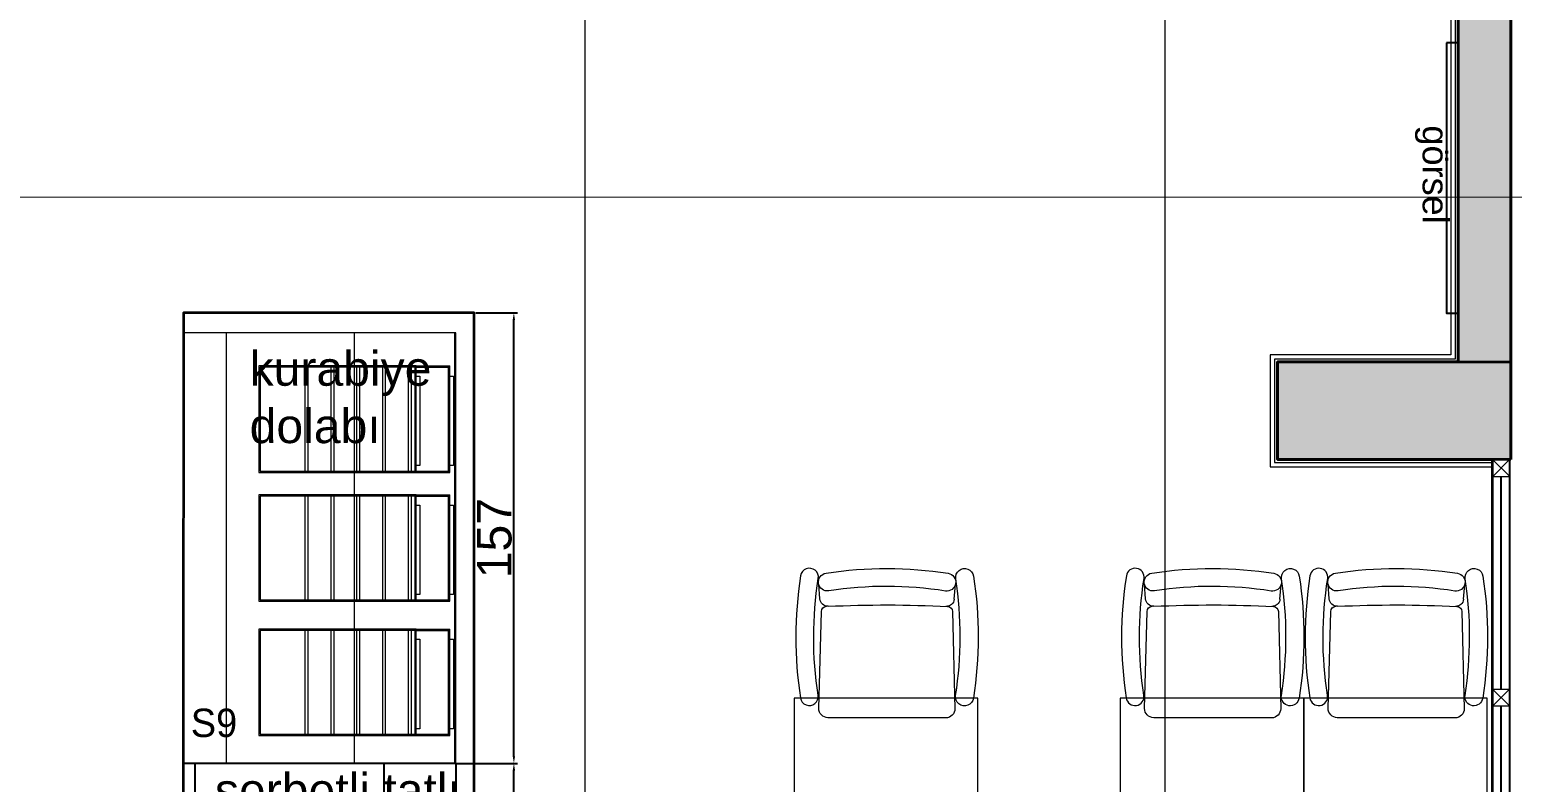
# Model space of a CAD drawing. Header units: millimetres. Extents: x 30084 to 42641, y -1284 to 1636.
# Drawn here: x 39118 to 39635, y 772 to 1035 of the extents above; entities that cross this region are included whole.
import ezdxf

# ---------------------------------------------------------------- set-up
doc = ezdxf.new("R2010")
doc.units = ezdxf.units.MM
for name, color, linetype, lineweight in [('no3_ahsap gorunus on ince', 34, 'Continuous', 13), ('no3_duvar kaplama', 8, 'Continuous', 0), ('no3_duvar mevcut', 4, 'Continuous', 35), ('no3_kutuprofil kesit', 74, 'Continuous', 18), ('no3_paslanmaz gorunus on', 163, 'Continuous', 15), ('no3_sandalye masa', 248, 'Continuous', 15), ('no3_yazı tefriş', 152, 'Continuous', 0), ('no3_ölçü tefriş', 252, 'Continuous', 0), ('t_yazı', 144, 'Continuous', 25), ('Y-CAM', 4, 'Continuous', 5)]:
    doc.layers.add(name, color=color, linetype=linetype, lineweight=lineweight)
doc.layers.add('t_makine', color=177, linetype='Continuous')
doc.styles.get("Standard").update_dxf_attribs({"font": 'arial.ttf'})
doc.styles.add('TAKSİM', font='GOTHIC.TTF', dxfattribs={"height": 20})
doc.styles.add('Ölçü50', font='arial.ttf', dxfattribs={"width": 0.7})
doc.dimstyles.new('ISO-25', dxfattribs={"dimtxt": 12, "dimasz": 2.5, "dimexe": 1.25, "dimexo": 0.625, "dimtad": 1, "dimdec": 0, "dimtxsty": 'Standard', "dimcen": 2.5, "dimadec": 0, "dimazin": 0, "dimtfac": 1, "dimtdec": 0, "dimtmove": 0, "dimatfit": 3, "dimfxl": 1, "dimarcsym": 0})

# ---------------------------------------------------------------- blocks, each defined once
blk = doc.blocks.new('K-BKLEME')
for p, q in [((-29.29, 50.29), (-29.81, 56.61)), ((28.51, 50.38), (29.01, 56.7)), ((-28.62, 44.96), (-29.62, 3.17)), ((28.98, 3.25), (27.85, 45.04)), ((-25.67, -0.78), (25.04, -0.7))]:
    blk.add_line(p, q)
for points in [[(-29.92, 8.87, -0.077504), (-29.99, 59.05, 1), (-37.61, 60.23, 0.077504), (-37.53, 7.67, 1)], [(-25.49, 53.81, -0.077504), (24.69, 53.88, 1), (25.87, 61.5, 0.077504), (-26.69, 61.42, 1)], [(29.25, 8.96, 0.077504), (29.18, 59.14, -1), (36.79, 60.34, -0.077504), (36.87, 7.78, -1)]]:
    blk.add_lwpolyline(points, format="xyb", close=True)
for centre, radius, start, end in [((-25.92, 50.57), 3.39, 184.69448, 272.6484), ((-26.36, 44.9), 2.26, 92.71973, 178.61685), ((-0.25, -519.63), 567.43, 87.45146, 92.6484), ((25.13, 50.65), 3.39, 267.5228, 355.47671), ((25.59, 44.98), 2.26, 1.55435, 87.45146), ((-25.67, 3.17), 3.95, 180.0856, 270.0856), ((25.03, 3.25), 3.95, 270.0856, 0.0856)]:
    blk.add_arc(centre, radius, start, end)
blk = doc.blocks.new('girişkat duvarlarım')
at = {"layer": 'no3_duvar kaplama'}
h = blk.add_hatch(color=251, dxfattribs=at)
h.dxf.hatch_style = 1
h.paths.add_polyline_path([(35924.39, 339.77), (35853.39, 339.77), (35853.39, 536.02), (36055.39, 536.02), (36055.39, 424.77), (35946.39, 424.77), (35946.39, 497.77), (35853.39, 497.77), (35853.39, 414.77), (35863.39, 414.77), (35863.39, 487.79), (35936.39, 487.77), (35936.39, 414.77), (36055.39, 414.77), (36065.39, 414.77), (36065.39, 546.02), (35856.78, 546.02), (35856.78, 913.02), (36572.78, 913.02), (36572.78, 561.02), (36591.17, 561.02), (36591.17, 931.41), (35838.39, 931.41), (35838.39, 324.77), (35909.39, 324.77), (35909.39, -127.98), (35839.39, -127.98), (35839.39, -223.98), (35729.39, -223.98), (35729.39, -537.98), (35740.39, -537.98), (35740.39, -238.98), (35854.39, -238.98), (35854.39, -142.98), (35924.39, -142.98)])
h = blk.add_hatch(color=251, dxfattribs=at)
h.dxf.hatch_style = 1
h.paths.add_polyline_path([(36509.78, 561.02), (36509.78, 527.02), (36584.78, 527.02), (36591.17, 527.02), (36591.17, 561.02)])
for points in [[(36591.17, 931.41), (36591.17, 527.02)], [(36572.78, 699.73), (36572.78, 561.02), (36509.78, 561.02), (36509.78, 527.02), (36584.78, 526.95)]]:
    blk.add_lwpolyline(points)
for points in [[(36570.28, 699.73), (36570.28, 563.52), (36507.28, 563.52), (36507.28, 524.52), (36584.78, 524.45)], [(36571.78, 699.73), (36571.78, 562.02), (36508.78, 562.02), (36508.78, 526.02), (36584.78, 525.95)]]:
    blk.add_lwpolyline(points, dxfattribs=at)
at = {"layer": 'no3_duvar mevcut'}
for p, q in [((36591.17, 527.02), (36591.17, 931.41)), ((36572.78, 561.02), (36572.78, 913.02)), ((36572.78, 561.02), (36572.78, 689.23, 0)), ((36509.78, 527.02), (36509.78, 561.02)), ((36509.78, 561.02), (36591.17, 561.02)), ((36584.78, 527.02), (36509.78, 527.02)), ((36584.78, 271.02), (36584.78, 527.02)), ((36591.17, 527.02), (36584.78, 527.02))]:
    blk.add_line(p, q, dxfattribs=at)
at = {"layer": 'no3_kutuprofil kesit'}
for p, q in [((36590.76, 521.06), (36584.74, 526.99)), ((36584.78, 521.02), (36590.71, 527.03)), ((36590.76, 441.06), (36584.74, 446.99)), ((36584.78, 441.02), (36590.71, 447.03))]:
    blk.add_line(p, q, dxfattribs=at)
for points in [[(36584.78, 527.02), (36590.78, 527.02), (36590.78, 521.02), (36584.78, 521.02)], [(36584.78, 447.02), (36590.78, 447.02), (36590.78, 441.02), (36584.78, 441.02)]]:
    blk.add_lwpolyline(points, close=True, dxfattribs=at)
at = {"layer": 'Y-CAM', "lineweight": -3, "ltscale": 10}
for points in [[(36584.78, 317.02), (36584.78, 527.02)], [(36590.78, 277.02), (36590.78, 527.02)], [(36587.78, 447.02), (36587.78, 521.02)], [(36587.78, 367.02), (36587.78, 441.02)]]:
    blk.add_lwpolyline(points, dxfattribs=at)
blk = doc.blocks.new('TEL RAF')
for p, q in [((73884.46, -15211.94, 0), (73884.46, -15253.14, 0)), ((73897.46, -15211.94, 0), (73884.46, -15211.94, 0)), ((73897.46, -15212.44, 0), (73884.46, -15212.44, 0)), ((73884.96, -15211.94, 0), (73884.96, -15253.14, 0)), ((73899.39, -15211.94, 0), (73899.39, -15253.14, 0)), ((73900.49, -15211.94, 0), (73900.49, -15253.14, 0)), ((73909.37, -15211.94, 0), (73909.37, -15253.14, 0)), ((73910.47, -15211.94, 0), (73910.47, -15253.14, 0)), ((73919.34, -15211.94, 0), (73919.34, -15253.14, 0)), ((73920.44, -15211.94, 0), (73920.44, -15253.14, 0)), ((73929.34, -15211.94, 0), (73929.34, -15253.14, 0)), ((73930.44, -15211.94, 0), (73930.44, -15253.14, 0)), ((73939.35, -15211.94, 0), (73939.35, -15253.14, 0)), ((73940.45, -15211.94, 0), (73940.45, -15253.14, 0)), ((73897.46, -15252.64, 0), (73884.46, -15252.64, 0)), ((73897.46, -15253.14, 0), (73884.46, -15253.14, 0))]:
    blk.add_line(p, q)
at = {"elevation": 0}
for points in [[(73884.46, -15249.19), (73883.12, -15249.19), (73883.12, -15214.53), (73884.46, -15214.53)], [(73897.46, -15249.19), (73896.12, -15249.19), (73896.12, -15214.53), (73897.46, -15214.53)], [(73957.96, -15212.44), (73897.96, -15212.44), (73897.96, -15252.64), (73957.96, -15252.64)]]:
    blk.add_lwpolyline(points, close=True, dxfattribs=at)
blk.add_lwpolyline([(73958.46, -15211.94), (73897.46, -15211.94), (73897.46, -15253.14), (73958.46, -15253.14), (73958.46, -15211.94)], dxfattribs=at)
blk = doc.blocks.new('*D115')
at = {"layer": 'Defpoints', "color": 0, "transparency": 16777216}
for p in [(39273.01, 936.02), (39286.85, 936.02), (39266.01, 779.02)]:
    blk.add_point(p, dxfattribs=at)
at = {"layer": 'no3_ölçü tefriş', "color": 0, "lineweight": -2, "transparency": 16777216}
for p, q in [((39273.63, 936.02), (39288.1, 936.02)), ((39286.85, 781.52), (39286.85, 933.52)), ((39266.63, 779.02), (39288.1, 779.02))]:
    blk.add_line(p, q, dxfattribs=at)
at = {"layer": 'no3_ölçü tefriş', "color": 0, "transparency": 16777216}
for points in [[(39286.43, 933.52), (39287.27, 933.52), (39286.85, 936.02)], [(39286.43, 781.52), (39287.27, 781.52), (39286.85, 779.02)]]:
    blk.add_solid(points, dxfattribs=at)
at = {"layer": 'no3_ölçü tefriş', "color": 0, "transparency": 16777216, "insert": (39280.1, 857.52), "char_height": 12, "attachment_point": 5, "rotation": 90}
blk.add_mtext('157', dxfattribs=at)
blk = doc.blocks.new('*D120')
at = {"layer": 'Defpoints', "color": 0, "transparency": 16777216}
for p in [(39266.01, 779.02), (39286.85, 779.02), (39286.85, 589.02)]:
    blk.add_point(p, dxfattribs=at)
at = {"layer": 'no3_ölçü tefriş', "color": 0, "lineweight": -2, "transparency": 16777216}
for p, q in [((39266.63, 779.02), (39288.1, 779.02)), ((39286.85, 591.52), (39286.85, 776.52)), ((39286.23, 589.02), (39285.6, 589.02))]:
    blk.add_line(p, q, dxfattribs=at)
at = {"layer": 'no3_ölçü tefriş', "color": 0, "transparency": 16777216}
for points in [[(39286.43, 776.52), (39287.27, 776.52), (39286.85, 779.02)], [(39286.43, 591.52), (39287.27, 591.52), (39286.85, 589.02)]]:
    blk.add_solid(points, dxfattribs=at)
at = {"layer": 'no3_ölçü tefriş', "color": 0, "transparency": 16777216, "insert": (39280.1, 684.02), "char_height": 12, "attachment_point": 5, "rotation": 90}
blk.add_mtext('190', dxfattribs=at)

msp = doc.modelspace()

# ---------------------------------------------------------------- linework, layer by layer
at = {"elevation": 0}
msp.add_lwpolyline([(39611.98, 1030.07), (39611.98, 935.96), (39615.98, 935.96), (39615.98, 1030.07)], close=True, dxfattribs=at)
at = {"layer": 'no3_ahsap gorunus on ince'}
for p, q in [((39273.01, 936.02), (39171.65, 936.02)), ((39171.65, 936.02), (39171.65, 929.02)), ((39273.01, 936.02), (39273.01, -2.61, 0))]:
    msp.add_line(p, q, dxfattribs=at)
at = {"layer": 'no3_duvar mevcut'}
msp.add_lwpolyline([(38810.09, -207.92), (39142.98, -208), (39143, -132.6), (39225.94, -132.6), (39225.94, -83.66), (39222.92, -83.66, 0.414214), (39262.91, -43.67), (39262.91, -2.61), (39273.01, -2.61), (39273.01, 936.02), (39171.65, 936.02), (39170.99, 77.34), (39196.02, 77.34), (39195.76, -7.63), (39183.03, -7.59), (39183.03, -83.66), (39143.03, -83.65), (39143.01, -79.92), (38810.09, -79.92), (38810.09, -199.92)], format="xyb", dxfattribs=at)
at = {"layer": 'no3_paslanmaz gorunus on'}
for p, q in [((39186.65, 779.02, 0), (39186.65, 929.02, 0)), ((39231.15, 929.02, 0), (39231.15, 779.02, 0)), ((39266.15, 929.02, 0), (39266.15, 779.02, 0))]:
    msp.add_line(p, q, dxfattribs=at)
msp.add_lwpolyline([(39266.65, 779.02), (39266.65, 929.02), (39171.65, 929.02), (39171.65, 779.02)], close=True, dxfattribs=at)
at = {"layer": 'no3_sandalye masa'}
for points in [[(39384.6, 801.75), (39384.6, 727.75), (39448.6, 727.75), (39448.6, 801.75)], [(39498.14, 801.75), (39498.14, 727.75), (39562.14, 727.75), (39562.14, 801.75)], [(39562.14, 801.75), (39562.14, 727.75), (39626.14, 727.75), (39626.14, 801.75)]]:
    msp.add_lwpolyline(points, close=True, dxfattribs=at)
at = {"layer": 'no3_yazı tefriş', "linetype": 'Continuous', "ltscale": 0.3}
for p, q in [((39311.59, 1355), (39311.59, -991.51)), ((39513.78, 1349.05), (39513.78, -997.46))]:
    msp.add_line(p, q, dxfattribs=at)
at = {"layer": 'no3_yazı tefriş'}
msp.add_line((38773.61, 976.48), (39767.22, 976.32), dxfattribs=at)
at = {"layer": 't_makine'}
for p, q in [((39171.65, 779.02), (39171.65, 589.02)), ((39266.65, 779.02), (39171.65, 779.02)), ((39175.65, 779.02, -1120.83), (39175.65, 589.02)), ((39241.65, 589.02), (39241.65, 779.02)), ((39266.65, 779.02), (39266.65, 589.02))]:
    msp.add_line(p, q, dxfattribs=at)

# ---------------------------------------------------------------- block references
at = {"layer": 'no3_duvar mevcut'}
msp.add_blockref('girişkat duvarlarım', (3043.2, 357.89), dxfattribs=at)
at = {"layer": 'no3_paslanmaz gorunus on', "extrusion": (0, 0, -1), "xscale": -0.9000000000014552, "yscale": 0.9000000000014552, "zscale": -0.9000000000014552, "rotation": 180}
for p in [(-105760.56, -12810.31, 0), (-105760.56, -12855.23, 0), (-105760.56, -12902, 0)]:
    msp.add_blockref('TEL RAF', p, dxfattribs=at)
at = {"layer": 'no3_sandalye masa', "xscale": -0.8099999999983489, "yscale": 0.8100000000013098, "zscale": 0.8100000000013096, "rotation": 359.9999999999772}
for p in [(39416.6, 795.5), (39530.14, 795.5), (39594.14, 795.5)]:
    msp.add_blockref('K-BKLEME', p, dxfattribs=at)

# ---------------------------------------------------------------- texts
at = {"style": 'TAKSİM'}
msp.add_text('S9', height=9.9, dxfattribs=at).set_placement((39174.23, 788.19, 0))
at = {"layer": 'no3_yazı tefriş', "extrusion": (1.38808e-07, 2.56536e-07, 1), "char_height": 12, "width": 102.1035, "attachment_point": 4, "text_direction": (1, 0, 0)}
for s, insert in [('kurabiye dolabı ', (39194.75, 906.54, 0)), ('serbetli tatlı dolabı ', (39182.66, 759.49, 0))]:
    msp.add_mtext(s, dxfattribs=dict(at, insert=insert))
at = {"layer": 't_yazı', "style": 'Ölçü50'}
msp.add_text('görsel  ', height=9, rotation=270, dxfattribs=at).set_placement((39603.61, 1001.33, 0))

# ---------------------------------------------------------------- dimensions: what is measured, and where the dimension line sits
at = {"layer": 'no3_ölçü tefriş'}
dim = msp.add_linear_dim(base=(39286.85, 936.02), p1=(39266.01, 779.02), p2=(39273.01, 936.02), angle=90, dimstyle='ISO-25', dxfattribs=at)
dim.commit()
dim.dimension.update_dxf_attribs({"geometry": '*D115', "text_midpoint": (39286.85, 857.52), "dimtype": 160})
dim = msp.add_linear_dim(base=(39286.85, 779.02), p1=(39286.85, 589.02), p2=(39266.01, 779.02), angle=90, dimstyle='ISO-25', dxfattribs=at)
dim.commit()
dim.dimension.update_dxf_attribs({"geometry": '*D120', "text_midpoint": (39280.1, 684.02)})

doc.saveas('drawing.dxf')
